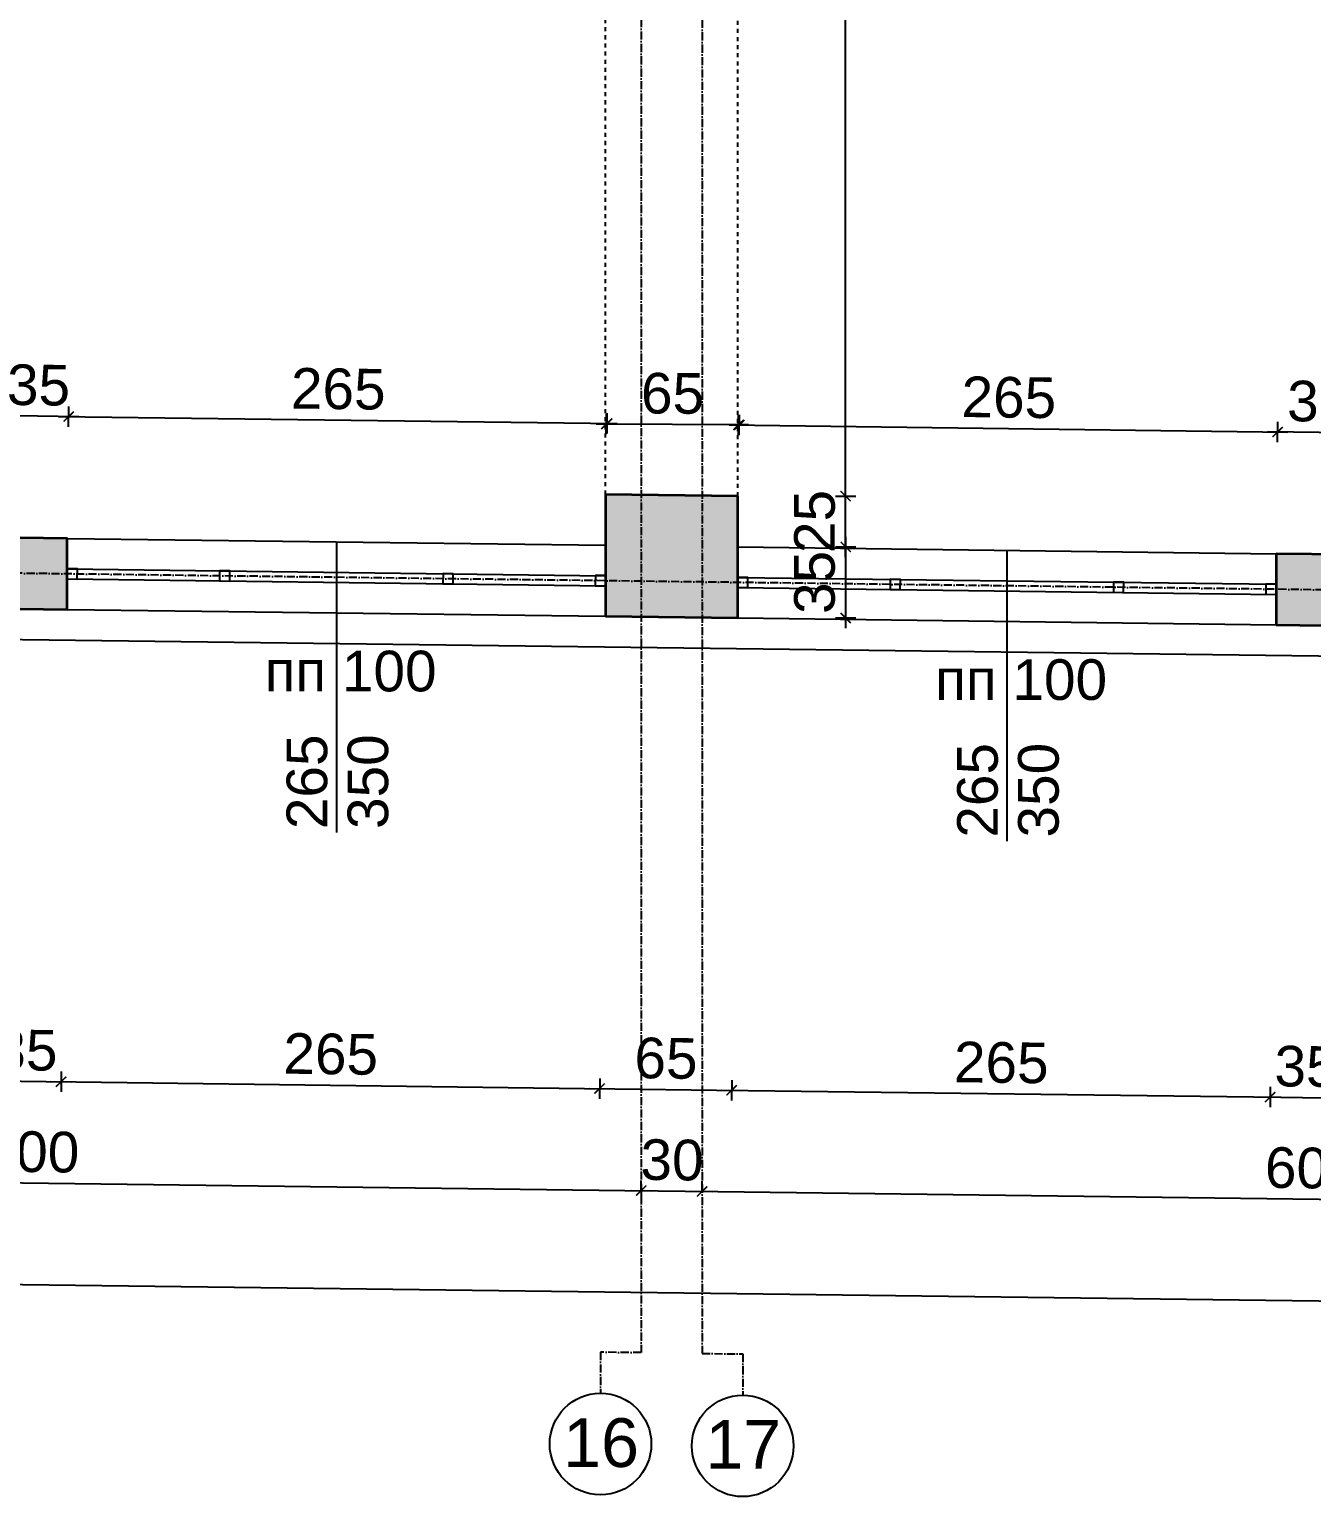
# Model space of a CAD drawing. Header units: inches. Extents: x -72385 to 39588, y -6525 to 66685.
# Drawn here: x -43856 to -43225, y 7748 to 8470 of the extents above; entities that cross this region are included whole.
import ezdxf

# ---------------------------------------------------------------- set-up
doc = ezdxf.new("R2010")
doc.units = ezdxf.units.IN
doc.header["$MEASUREMENT"] = 0
doc.linetypes.add('DashDot', pattern=[0.6, 0.4, -0.1, 0, -0.1])
doc.linetypes.add('Hidden', pattern=[0.4, 0.2, -0.2])
for name, color, linetype, lineweight in [('Изгледни линии', 253, 'Continuous', 25), ('Надписи коти външни', 252, 'Continuous', 25), ('Надписи коти вътрешни', 252, 'Continuous', 25), ('Надписи Оси', 252, 'Continuous', 25), ('Надписи прозорци', 252, 'Continuous', 25), ('Оси', 252, 'DashDot', 25), ('Прозорци', 251, 'Continuous', 25), ('Пунктир', 253, 'Hidden', 25), ('Разрезни линии', 7, 'Continuous', 35), ('Щрих стени', 254, 'Continuous', 25)]:
    doc.layers.add(name, color=color, linetype=linetype, lineweight=lineweight)
doc.styles.add('Arial Regular', font='arial.ttf')
doc.styles.get("Standard").update_dxf_attribs({"font": 'arial.ttf'})
doc.dimstyles.new('Annotative', dxfattribs={"dimscale": 0, "dimtxt": 20, "dimasz": 5, "dimexe": 5, "dimexo": 5, "dimgap": 5, "dimtad": 1, "dimdec": 0, "dimzin": 0, "dimdsep": 46, "dimtxsty": 'Standard', "dimblk": 'ARCHTICK', "dimcen": 5, "dimdle": 5, "dimadec": 0, "dimazin": 0, "dimtfac": 1, "dimtdec": 0, "dimtofl": 0, "dimtmove": 0, "dimatfit": 3, "dimldrblk": 'ARCHTICK', "dimfxl": 5, "dimfxlon": 1, "dimtolj": 1, "dimtzin": 0, "dimarcsym": 1})

# ---------------------------------------------------------------- blocks, each defined once
blk = doc.blocks.new('_ArchTick')
at = {"color": 0, "linetype": 'ByBlock', "const_width": 0.15}
blk.add_lwpolyline([(-0.5, -0.5), (0.5, 0.5)], dxfattribs=at)
blk = doc.blocks.new('*D1475')
at = {"layer": 'Defpoints', "color": 0, "ltscale": 50, "transparency": 16777216}
for p in [(-43871.57, 8279.8), (-43872.34, 8219.83), (-43837.34, 8219.39)]:
    blk.add_point(p, dxfattribs=at)
at = {"layer": 'Надписи коти вътрешни', "color": 0, "lineweight": -2, "ltscale": 50, "transparency": 16777216}
for p, q in [((-43831.57, 8279.29), (-43876.57, 8279.86)), ((-43871.64, 8274.8), (-43871.51, 8284.8)), ((-43836.64, 8274.35), (-43836.51, 8284.35))]:
    blk.add_line(p, q, dxfattribs=at)
at = {"layer": 'Надписи коти вътрешни', "color": 0, "lineweight": -2, "ltscale": 50, "transparency": 16777216, "xscale": 5, "yscale": 5, "zscale": 5}
for p, rotation in [((-43871.57, 8279.8), 179.2706286525463), ((-43836.57, 8279.35), 359.2706286525462)]:
    blk.add_blockref('_ArchTick', p, dxfattribs=dict(at, rotation=rotation))
at = {"layer": 'Надписи коти вътрешни', "color": 0, "ltscale": 50, "transparency": 16777216, "insert": (-43851.38, 8294.76), "char_height": 20, "attachment_point": 5, "rotation": 359.27063}
blk.add_mtext('\\A1;35', dxfattribs=at)
blk = doc.blocks.new('*D1476')
at = {"layer": 'Defpoints', "color": 0, "ltscale": 50, "transparency": 16777216}
for p in [(-43571.57, 8275.98), (-43837.34, 8219.39), (-43572.34, 8216.01)]:
    blk.add_point(p, dxfattribs=at)
at = {"layer": 'Надписи коти вътрешни', "color": 0, "lineweight": -2, "ltscale": 50, "transparency": 16777216}
for p, q in [((-43841.57, 8279.42), (-43566.57, 8275.91)), ((-43836.64, 8274.35), (-43836.51, 8284.35)), ((-43571.64, 8270.98), (-43571.51, 8280.98))]:
    blk.add_line(p, q, dxfattribs=at)
at = {"layer": 'Надписи коти вътрешни', "color": 0, "lineweight": -2, "ltscale": 50, "transparency": 16777216, "xscale": 5, "yscale": 5, "zscale": 5}
for p, rotation in [((-43836.57, 8279.35), 179.270628652547), ((-43571.57, 8275.98), 359.270628652547)]:
    blk.add_blockref('_ArchTick', p, dxfattribs=dict(at, rotation=rotation))
at = {"layer": 'Надписи коти вътрешни', "color": 0, "ltscale": 50, "transparency": 16777216, "insert": (-43703.88, 8292.88), "char_height": 20, "attachment_point": 5, "rotation": 359.27063}
blk.add_mtext('\\A1;265', dxfattribs=at)
blk = doc.blocks.new('*D1477')
at = {"layer": 'Defpoints', "color": 0, "ltscale": 50, "transparency": 16777216}
for p in [(-43571.96, 8275.65), (-43572.34, 8215.6), (-43507.34, 8215.19)]:
    blk.add_point(p, dxfattribs=at)
at = {"layer": 'Надписи коти вътрешни', "color": 0, "lineweight": -2, "ltscale": 50, "transparency": 16777216}
for p, q in [((-43571.99, 8270.65), (-43571.92, 8280.65)), ((-43506.99, 8270.23), (-43506.92, 8280.23)), ((-43501.96, 8275.2), (-43576.96, 8275.68))]:
    blk.add_line(p, q, dxfattribs=at)
at = {"layer": 'Надписи коти вътрешни', "color": 0, "lineweight": -2, "ltscale": 50, "transparency": 16777216, "xscale": 5, "yscale": 5, "zscale": 5}
for p, rotation in [((-43571.96, 8275.65), 179.635299551244), ((-43506.96, 8275.23), 359.635299551244)]:
    blk.add_blockref('_ArchTick', p, dxfattribs=dict(at, rotation=rotation))
at = {"layer": 'Надписи коти вътрешни', "color": 0, "ltscale": 50, "transparency": 16777216, "insert": (-43539.36, 8290.65), "char_height": 20, "attachment_point": 5, "rotation": 359.6353}
blk.add_mtext('\\A1;65', dxfattribs=at)
blk = doc.blocks.new('*D1478')
at = {"layer": 'Defpoints', "color": 0, "ltscale": 50, "transparency": 16777216}
for p in [(-43241.57, 8271.78), (-43507.34, 8215.19), (-43242.34, 8211.78)]:
    blk.add_point(p, dxfattribs=at)
at = {"layer": 'Надписи коти вътрешни', "color": 0, "lineweight": -2, "ltscale": 50, "transparency": 16777216}
for p, q in [((-43506.63, 8270.18), (-43506.5, 8280.18)), ((-43511.57, 8275.25), (-43236.57, 8271.71)), ((-43241.63, 8266.78), (-43241.5, 8276.78))]:
    blk.add_line(p, q, dxfattribs=at)
at = {"layer": 'Надписи коти вътрешни', "color": 0, "lineweight": -2, "ltscale": 50, "transparency": 16777216, "xscale": 5, "yscale": 5, "zscale": 5}
for p, rotation in [((-43506.57, 8275.18), 179.2637485446722), ((-43241.57, 8271.78), 359.2637485446722)]:
    blk.add_blockref('_ArchTick', p, dxfattribs=dict(at, rotation=rotation))
at = {"layer": 'Надписи коти вътрешни', "color": 0, "ltscale": 50, "transparency": 16777216, "insert": (-43373.87, 8288.69), "char_height": 20, "attachment_point": 5, "rotation": 359.26375}
blk.add_mtext('\\A1;265', dxfattribs=at)
blk = doc.blocks.new('*D1479')
at = {"layer": 'Defpoints', "color": 0, "ltscale": 50, "transparency": 16777216}
for p in [(-43241.57, 8271.78), (-43242.34, 8211.81), (-43207.34, 8211.37)]:
    blk.add_point(p, dxfattribs=at)
at = {"layer": 'Надписи коти вътрешни', "color": 0, "lineweight": -2, "ltscale": 50, "transparency": 16777216}
for p, q in [((-43201.57, 8271.27), (-43246.57, 8271.84)), ((-43241.64, 8266.78), (-43241.51, 8276.78)), ((-43206.64, 8266.33), (-43206.51, 8276.33))]:
    blk.add_line(p, q, dxfattribs=at)
at = {"layer": 'Надписи коти вътрешни', "color": 0, "lineweight": -2, "ltscale": 50, "transparency": 16777216, "xscale": 5, "yscale": 5, "zscale": 5}
for p, rotation in [((-43241.57, 8271.78), 179.2706286525463), ((-43206.57, 8271.33), 359.2706286525462)]:
    blk.add_blockref('_ArchTick', p, dxfattribs=dict(at, rotation=rotation))
at = {"layer": 'Надписи коти вътрешни', "color": 0, "ltscale": 50, "transparency": 16777216, "insert": (-43221.38, 8286.74), "char_height": 20, "attachment_point": 5, "rotation": 359.27063}
blk.add_mtext('\\A1;35', dxfattribs=at)
blk = doc.blocks.new('*D1510')
at = {"layer": 'Defpoints', "color": 0, "ltscale": 50, "transparency": 16777216}
for p in [(-43507.34, 8240.19), (-43454.2, 8240.19), (-43507.34, 8215.19)]:
    blk.add_point(p, dxfattribs=at)
at = {"layer": 'Надписи коти вътрешни', "color": 0, "lineweight": -2, "ltscale": 50, "transparency": 16777216}
for p, q in [((-43454.2, 8210.19), (-43454.2, 8245.19)), ((-43459.2, 8240.19), (-43449.2, 8240.19)), ((-43459.2, 8215.19), (-43449.2, 8215.19))]:
    blk.add_line(p, q, dxfattribs=at)
at = {"layer": 'Надписи коти вътрешни', "color": 0, "lineweight": -2, "ltscale": 50, "transparency": 16777216, "xscale": 5, "yscale": 5, "zscale": 5}
for p, rotation in [((-43454.2, 8240.19), 90), ((-43454.2, 8215.19), 270)]:
    blk.add_blockref('_ArchTick', p, dxfattribs=dict(at, rotation=rotation))
at = {"layer": 'Надписи коти вътрешни', "color": 0, "ltscale": 50, "transparency": 16777216, "insert": (-43469.41, 8227.69), "char_height": 20, "attachment_point": 5, "rotation": 90}
blk.add_mtext('\\A1;25', dxfattribs=at)
blk = doc.blocks.new('*D1511')
at = {"layer": 'Defpoints', "color": 0, "ltscale": 50, "transparency": 16777216}
for p in [(-43507.34, 8765.23), (-43454.2, 8765.23), (-43507.34, 8240.19)]:
    blk.add_point(p, dxfattribs=at)
at = {"layer": 'Надписи коти вътрешни', "color": 0, "lineweight": -2, "ltscale": 50, "transparency": 16777216}
for p, q in [((-43454.2, 8235.19), (-43454.2, 8770.23)), ((-43459.2, 8765.23), (-43449.2, 8765.23)), ((-43459.2, 8240.19), (-43449.2, 8240.19))]:
    blk.add_line(p, q, dxfattribs=at)
at = {"layer": 'Надписи коти вътрешни', "color": 0, "lineweight": -2, "ltscale": 50, "transparency": 16777216, "xscale": 5, "yscale": 5, "zscale": 5}
for p, rotation in [((-43454.2, 8765.23), 90), ((-43454.2, 8240.19), 270)]:
    blk.add_blockref('_ArchTick', p, dxfattribs=dict(at, rotation=rotation))
at = {"layer": 'Надписи коти вътрешни', "color": 0, "ltscale": 50, "transparency": 16777216, "insert": (-43469.41, 8502.71), "char_height": 20, "attachment_point": 5, "rotation": 90}
blk.add_mtext('\\A1;525', dxfattribs=at)
blk = doc.blocks.new('*D6092')
at = {"layer": 'Defpoints', "color": 0, "ltscale": 50, "transparency": 16777216}
for p in [(-43872.34, 8184.83), (-43837.34, 8184.39), (-43840.3, 7951.9)]:
    blk.add_point(p, dxfattribs=at)
at = {"layer": 'Надписи коти външни', "color": 0, "lineweight": -2, "ltscale": 50, "transparency": 16777216}
for p, q in [((-43875.23, 7957.35), (-43875.36, 7947.35)), ((-43840.23, 7956.9), (-43840.36, 7946.9)), ((-43880.3, 7952.41), (-43835.3, 7951.84))]:
    blk.add_line(p, q, dxfattribs=at)
at = {"layer": 'Надписи коти външни', "color": 0, "lineweight": -2, "ltscale": 50, "transparency": 16777216, "xscale": 5, "yscale": 5, "zscale": 5}
for p, rotation in [((-43875.3, 7952.35), 179.2706286525522), ((-43840.3, 7951.9), 359.2706286525522)]:
    blk.add_blockref('_ArchTick', p, dxfattribs=dict(at, rotation=rotation))
at = {"layer": 'Надписи коти външни', "color": 0, "ltscale": 50, "transparency": 16777216, "insert": (-43857.6, 7967.34), "char_height": 20, "attachment_point": 5, "rotation": 359.27063}
blk.add_mtext('\\A1;35', dxfattribs=at)
blk = doc.blocks.new('*D6093')
at = {"layer": 'Defpoints', "color": 0, "ltscale": 50, "transparency": 16777216}
for p in [(-43837.34, 8184.39), (-43572.34, 8181.01), (-43575.3, 7948.53)]:
    blk.add_point(p, dxfattribs=at)
at = {"layer": 'Надписи коти външни', "color": 0, "lineweight": -2, "ltscale": 50, "transparency": 16777216}
for p, q in [((-43840.23, 7956.9), (-43840.36, 7946.9)), ((-43575.23, 7953.53), (-43575.36, 7943.53)), ((-43845.3, 7951.97), (-43570.3, 7948.47))]:
    blk.add_line(p, q, dxfattribs=at)
at = {"layer": 'Надписи коти външни', "color": 0, "lineweight": -2, "ltscale": 50, "transparency": 16777216, "xscale": 5, "yscale": 5, "zscale": 5}
for p, rotation in [((-43840.3, 7951.9), 179.2706286525455), ((-43575.3, 7948.53), 359.2706286525455)]:
    blk.add_blockref('_ArchTick', p, dxfattribs=dict(at, rotation=rotation))
at = {"layer": 'Надписи коти външни', "color": 0, "ltscale": 50, "transparency": 16777216, "insert": (-43707.6, 7965.43), "char_height": 20, "attachment_point": 5, "rotation": 359.27063}
blk.add_mtext('\\A1;265', dxfattribs=at)
blk = doc.blocks.new('*D6094')
at = {"layer": 'Defpoints', "color": 0, "ltscale": 50, "transparency": 16777216}
for p in [(-43572.34, 8181.01), (-43507.34, 8180.18), (-43510.3, 7947.7)]:
    blk.add_point(p, dxfattribs=at)
at = {"layer": 'Надписи коти външни', "color": 0, "lineweight": -2, "ltscale": 50, "transparency": 16777216}
for p, q in [((-43575.23, 7953.53), (-43575.36, 7943.53)), ((-43580.3, 7948.59), (-43505.3, 7947.64)), ((-43510.23, 7952.7), (-43510.36, 7942.7))]:
    blk.add_line(p, q, dxfattribs=at)
at = {"layer": 'Надписи коти външни', "color": 0, "lineweight": -2, "ltscale": 50, "transparency": 16777216, "xscale": 5, "yscale": 5, "zscale": 5}
for p, rotation in [((-43575.3, 7948.53), 179.2706286525558), ((-43510.3, 7947.7), 359.2706286525558)]:
    blk.add_blockref('_ArchTick', p, dxfattribs=dict(at, rotation=rotation))
at = {"layer": 'Надписи коти външни', "color": 0, "ltscale": 50, "transparency": 16777216, "insert": (-43542.6, 7963.33), "char_height": 20, "attachment_point": 5, "rotation": 359.27063}
blk.add_mtext('\\A1;65', dxfattribs=at)
blk = doc.blocks.new('*D6095')
at = {"layer": 'Defpoints', "color": 0, "ltscale": 50, "transparency": 16777216}
for p in [(-43507.34, 8180.18), (-43242.34, 8176.81), (-43245.3, 7944.33)]:
    blk.add_point(p, dxfattribs=at)
at = {"layer": 'Надписи коти външни', "color": 0, "lineweight": -2, "ltscale": 50, "transparency": 16777216}
for p, q in [((-43515.3, 7947.77), (-43240.3, 7944.27)), ((-43510.23, 7952.7), (-43510.36, 7942.7)), ((-43245.23, 7949.33), (-43245.36, 7939.33))]:
    blk.add_line(p, q, dxfattribs=at)
at = {"layer": 'Надписи коти външни', "color": 0, "lineweight": -2, "ltscale": 50, "transparency": 16777216, "xscale": 5, "yscale": 5, "zscale": 5}
for p, rotation in [((-43510.3, 7947.7), 179.270628652547), ((-43245.3, 7944.33), 359.270628652547)]:
    blk.add_blockref('_ArchTick', p, dxfattribs=dict(at, rotation=rotation))
at = {"layer": 'Надписи коти външни', "color": 0, "ltscale": 50, "transparency": 16777216, "insert": (-43377.6, 7961.23), "char_height": 20, "attachment_point": 5, "rotation": 359.27063}
blk.add_mtext('\\A1;265', dxfattribs=at)
blk = doc.blocks.new('*D6096')
at = {"layer": 'Defpoints', "color": 0, "ltscale": 50, "transparency": 16777216}
for p in [(-43242.34, 8176.81), (-43207.34, 8176.36), (-43210.3, 7943.88)]:
    blk.add_point(p, dxfattribs=at)
at = {"layer": 'Надписи коти външни', "color": 0, "lineweight": -2, "ltscale": 50, "transparency": 16777216}
for p, q in [((-43245.23, 7949.33), (-43245.36, 7939.33)), ((-43210.23, 7948.88), (-43210.36, 7938.88)), ((-43250.3, 7944.39), (-43205.3, 7943.82))]:
    blk.add_line(p, q, dxfattribs=at)
at = {"layer": 'Надписи коти външни', "color": 0, "lineweight": -2, "ltscale": 50, "transparency": 16777216, "xscale": 5, "yscale": 5, "zscale": 5}
for p, rotation in [((-43245.3, 7944.33), 179.2706286525403), ((-43210.3, 7943.88), 359.2706286525403)]:
    blk.add_blockref('_ArchTick', p, dxfattribs=dict(at, rotation=rotation))
at = {"layer": 'Надписи коти външни', "color": 0, "ltscale": 50, "transparency": 16777216, "insert": (-43227.6, 7959.32), "char_height": 20, "attachment_point": 5, "rotation": 359.27063}
blk.add_mtext('\\A1;35', dxfattribs=at)
blk = doc.blocks.new('*D6127')
at = {"layer": 'Defpoints', "color": 0, "ltscale": 50, "transparency": 16777216}
for p in [(-44154.84, 7905.9), (-43554.84, 7898.27), (-43554.84, 7898.27)]:
    blk.add_point(p, dxfattribs=at)
at = {"layer": 'Надписи коти външни', "color": 0, "lineweight": -2, "ltscale": 50, "transparency": 16777216}
for p, q in [((-44159.84, 7905.97), (-43549.84, 7898.2)), ((-44154.84, 7905.9), (-44154.9, 7900.9)), ((-43554.84, 7898.27), (-43554.9, 7893.27))]:
    blk.add_line(p, q, dxfattribs=at)
at = {"layer": 'Надписи коти външни', "color": 0, "lineweight": -2, "ltscale": 50, "transparency": 16777216, "xscale": 5, "yscale": 5, "zscale": 5}
for p, rotation in [((-44154.84, 7905.9), 179.270628652548), ((-43554.84, 7898.27), 359.2706286525479)]:
    blk.add_blockref('_ArchTick', p, dxfattribs=dict(at, rotation=rotation))
at = {"layer": 'Надписи коти външни', "color": 0, "ltscale": 50, "transparency": 16777216, "insert": (-43854.64, 7917.3), "char_height": 20, "attachment_point": 5, "rotation": 359.27063}
blk.add_mtext('\\A1;600', dxfattribs=at)
blk = doc.blocks.new('*D6128')
at = {"layer": 'Defpoints', "color": 0, "ltscale": 50, "transparency": 16777216}
for p in [(-43554.84, 7898.27), (-43524.84, 7897.88), (-43524.84, 7897.88)]:
    blk.add_point(p, dxfattribs=at)
at = {"layer": 'Надписи коти външни', "color": 0, "lineweight": -2, "ltscale": 50, "transparency": 16777216}
for p, q in [((-43554.84, 7898.27), (-43554.77, 7903.27)), ((-43524.84, 7897.88), (-43524.77, 7902.88)), ((-43559.84, 7898.33), (-43519.84, 7897.82))]:
    blk.add_line(p, q, dxfattribs=at)
at = {"layer": 'Надписи коти външни', "color": 0, "lineweight": -2, "ltscale": 50, "transparency": 16777216, "xscale": 5, "yscale": 5, "zscale": 5}
for p, rotation in [((-43554.84, 7898.27), 179.2706286537479), ((-43524.84, 7897.88), 359.2706286537478)]:
    blk.add_blockref('_ArchTick', p, dxfattribs=dict(at, rotation=rotation))
at = {"layer": 'Надписи коти външни', "color": 0, "ltscale": 50, "transparency": 16777216, "insert": (-43539.64, 7913.29), "char_height": 20, "attachment_point": 5, "rotation": 359.27063}
blk.add_mtext('\\A1;30', dxfattribs=at)
blk = doc.blocks.new('*D6129')
at = {"layer": 'Defpoints', "color": 0, "ltscale": 50, "transparency": 16777216}
for p in [(-43524.84, 7897.88), (-42924.61, 7890.25), (-42924.61, 7890.25)]:
    blk.add_point(p, dxfattribs=at)
at = {"layer": 'Надписи коти външни', "color": 0, "lineweight": -2, "ltscale": 50, "transparency": 16777216}
for p, q in [((-43524.84, 7897.88), (-43524.77, 7902.88)), ((-43529.84, 7897.95), (-42919.61, 7890.18)), ((-42924.61, 7890.25), (-42924.55, 7895.25))]:
    blk.add_line(p, q, dxfattribs=at)
at = {"layer": 'Надписи коти външни', "color": 0, "lineweight": -2, "ltscale": 50, "transparency": 16777216, "xscale": 5, "yscale": 5, "zscale": 5}
for p, rotation in [((-43524.84, 7897.88), 179.2708993674434), ((-42924.61, 7890.25), 359.2708993674435)]:
    blk.add_blockref('_ArchTick', p, dxfattribs=dict(at, rotation=rotation))
at = {"layer": 'Надписи коти външни', "color": 0, "ltscale": 50, "transparency": 16777216, "insert": (-43224.53, 7909.27), "char_height": 20, "attachment_point": 5, "rotation": 359.2709}
blk.add_mtext('\\A1;600', dxfattribs=at)
blk = doc.blocks.new('*D6190')
at = {"layer": 'Defpoints', "color": 0, "ltscale": 50, "transparency": 16777216}
for p in [(-52317.34, 8292.34), (-40222.34, 8138.36), (-40226.57, 7805.89)]:
    blk.add_point(p, dxfattribs=at)
at = {"layer": 'Надписи коти външни', "color": 0, "lineweight": -2, "ltscale": 50, "transparency": 16777216}
for p, q in [((-52321.51, 7964.87), (-52321.63, 7954.87)), ((-52326.57, 7959.93), (-40221.57, 7805.83)), ((-40226.51, 7810.89), (-40226.63, 7800.89))]:
    blk.add_line(p, q, dxfattribs=at)
at = {"layer": 'Надписи коти външни', "color": 0, "lineweight": -2, "ltscale": 50, "transparency": 16777216, "xscale": 5, "yscale": 5, "zscale": 5}
for p, rotation in [((-52321.57, 7959.87), 179.2706286525472), ((-40226.57, 7805.89), 359.2706286525473)]:
    blk.add_blockref('_ArchTick', p, dxfattribs=dict(at, rotation=rotation))
at = {"layer": 'Надписи коти външни', "color": 0, "ltscale": 50, "transparency": 16777216, "insert": (-46273.88, 7898.09), "char_height": 20, "attachment_point": 5, "rotation": 359.27063}
blk.add_mtext('\\A1;12095', dxfattribs=at)
blk = doc.blocks.new('*D7826')
at = {"layer": 'Defpoints', "color": 0, "ltscale": 10, "transparency": 16777216}
for p in [(-43493, 8215.19), (-43493, 8180.18), (-43454.2, 8180.18)]:
    blk.add_point(p, dxfattribs=at)
at = {"layer": 'Надписи коти вътрешни', "color": 0, "lineweight": -2, "ltscale": 10, "transparency": 16777216}
for p, q in [((-43459.2, 8215.19), (-43449.2, 8215.19)), ((-43454.2, 8220.19), (-43454.2, 8175.18)), ((-43459.2, 8180.18), (-43449.2, 8180.18))]:
    blk.add_line(p, q, dxfattribs=at)
at = {"layer": 'Надписи коти вътрешни', "color": 0, "lineweight": -2, "ltscale": 10, "transparency": 16777216, "xscale": 5, "yscale": 5, "zscale": 5}
for p, rotation in [((-43454.2, 8215.19), 90), ((-43454.2, 8180.18), 270)]:
    blk.add_blockref('_ArchTick', p, dxfattribs=dict(at, rotation=rotation))
at = {"layer": 'Надписи коти вътрешни', "color": 0, "ltscale": 10, "transparency": 16777216, "insert": (-43469.42, 8197.69), "char_height": 20, "attachment_point": 5, "rotation": 90}
blk.add_mtext('\\A1;35', dxfattribs=at)

msp = doc.modelspace()

# ---------------------------------------------------------------- hatches: boundary and pattern name
at = {"layer": 'Щрих стени', "ltscale": 10}
h = msp.add_hatch(color=256, dxfattribs=at)
h.dxf.hatch_style = 1
h.paths.add_polyline_path([(-45037.34, 8234.66), (-45072.34, 8235.11), (-45072.34, 8200.11), (-45037.34, 8199.66)])
h.paths.add_polyline_path([(-44737.34, 8255.85), (-44772.34, 8256.29), (-44772.34, 8196.29), (-44737.34, 8195.84)])
h.paths.add_polyline_path([(-44437.34, 8227.03), (-44472.34, 8227.47), (-44472.34, 8192.47), (-44437.34, 8192.02)])
h.paths.add_polyline_path([(-44137.34, 8248.21), (-44172.34, 8248.65), (-44172.34, 8188.65), (-44137.34, 8188.2)])
h.paths.add_polyline_path([(-43837.34, 8219.39), (-43872.34, 8219.83), (-43872.34, 8184.83), (-43837.34, 8184.39)])
h.paths.add_polyline_path([(-43507.34, 8240.19), (-43572.34, 8241.02), (-43572.34, 8181.01), (-43507.34, 8180.18)])
h.paths.add_polyline_path([(-43207.34, 8211.37), (-43242.34, 8211.81), (-43242.34, 8176.81), (-43207.34, 8176.36)])
h.paths.add_polyline_path([(-42907.34, 8232.55), (-42942.34, 8233), (-42942.34, 8172.99), (-42907.34, 8172.55)])
h.paths.add_polyline_path([(-42607.34, 8203.73), (-42642.34, 8204.17), (-42642.34, 8169.17), (-42607.34, 8168.73)])
h.paths.add_polyline_path([(-42307.34, 8224.91), (-42309.84, 8224.94), (-42309.84, 8409.96), (-42339.84, 8410.34), (-42339.84, 8225.33), (-42342.34, 8225.36), (-42342.34, 8165.35), (-42307.34, 8164.91)])
h.paths.add_polyline_path([(-44737.34, 8845.9), (-44772.34, 8846.34), (-44772.34, 8781.34), (-44737.34, 8780.89)])
h.paths.add_polyline_path([(-44137.34, 8838.26), (-44172.34, 8838.7), (-44172.34, 8808.7), (-44197.34, 8809.02), (-44197.34, 8774.02), (-44172.34, 8773.7), (-44137.34, 8773.25)])
h.paths.add_polyline_path([(-43507.34, 8830.24), (-43572.34, 8831.06), (-43572.34, 8766.06), (-43507.34, 8765.23)])
h.paths.add_polyline_path([(-42907.34, 8822.6), (-42942.34, 8823.04), (-42942.34, 8793.04), (-42967.34, 8793.36), (-42967.34, 8758.36), (-42942.34, 8758.04), (-42907.34, 8757.59)])

# ---------------------------------------------------------------- linework, layer by layer
at = {"layer": 'Изгледни линии', "ltscale": 50}
for p, q in [((-43837.34, 8219.39), (-43572.34, 8216.01)), ((-43507.34, 8215.19), (-43242.34, 8211.81)), ((-47152.34, 8211.59), (-40527.34, 8127.25)), ((-43837.34, 8184.39), (-43572.34, 8181.01)), ((-43507.34, 8180.18), (-43242.34, 8176.81))]:
    msp.add_line(p, q, dxfattribs=at)
at = {"layer": 'Надписи Оси', "ltscale": 50}
for centre in [(-43574.84, 7773.51), (-43504.84, 7772.62)]:
    msp.add_circle(centre, 25, dxfattribs=at)
at = {"layer": 'Надписи прозорци', "ltscale": 50}
for p, q in [((-43704.84, 8217.7), (-43704.84, 8074.55)), ((-43374.84, 8213.5), (-43374.84, 8070.35))]:
    msp.add_line(p, q, dxfattribs=at)
at = {"layer": 'Оси', "ltscale": 10}
msp.add_line((-39839.84, 8151), (-52699.84, 8314.71), dxfattribs=at)
for points in [[(-43574.83, 10398.72), (-43574.84, 10378.47), (-43554.84, 10378.21), (-43554.84, 7818.51), (-43574.84, 7818.77), (-43574.84, 7798.51)], [(-43504.84, 10397.83), (-43504.84, 10377.58), (-43524.84, 10377.83), (-43524.84, 7818.13), (-43504.84, 7817.88), (-43504.84, 7797.62)]]:
    msp.add_lwpolyline(points, dxfattribs=at)
at = {"layer": 'Прозорци', "ltscale": 50}
for p, q in [((-43837.34, 8204.39), (-43572.34, 8201.01)), ((-43837.34, 8199.39), (-43572.34, 8196.01)), ((-43507.34, 8200.19), (-43242.34, 8196.81)), ((-43507.34, 8195.19), (-43242.34, 8191.81))]:
    msp.add_line(p, q, dxfattribs=at)
for points in [[(-43837.34, 8199.39), (-43832.34, 8199.32), (-43832.27, 8204.32), (-43837.27, 8204.39), (-43837.34, 8199.39)], [(-43762.35, 8198.43), (-43757.35, 8198.37), (-43757.29, 8203.37), (-43762.29, 8203.43), (-43762.35, 8198.43)], [(-43652.39, 8197.03), (-43647.39, 8196.97), (-43647.33, 8201.97), (-43652.32, 8202.03), (-43652.39, 8197.03)], [(-43577.4, 8196.08), (-43572.4, 8196.02), (-43572.34, 8201.02), (-43577.34, 8201.08), (-43577.4, 8196.08)], [(-43507.34, 8195.19), (-43502.34, 8195.12), (-43502.27, 8200.12), (-43507.27, 8200.18), (-43507.34, 8195.19)], [(-43432.35, 8194.23), (-43427.35, 8194.17), (-43427.29, 8199.17), (-43432.29, 8199.23), (-43432.35, 8194.23)], [(-43322.39, 8192.83), (-43317.39, 8192.77), (-43317.33, 8197.77), (-43322.32, 8197.83), (-43322.39, 8192.83)], [(-43247.4, 8191.88), (-43242.4, 8191.82), (-43242.34, 8196.82), (-43247.34, 8196.88), (-43247.4, 8191.88)]]:
    msp.add_lwpolyline(points, dxfattribs=at)
at = {"layer": 'Пунктир', "ltscale": 10}
for p, q in [((-43572.34, 8241.02), (-43572.34, 8766.06)), ((-43507.34, 8240.19), (-43507.34, 8765.23))]:
    msp.add_line(p, q, dxfattribs=at)
at = {"layer": 'Разрезни линии', "ltscale": 50}
for p, q in [((-43507.34, 8240.19), (-43572.34, 8241.02)), ((-43572.34, 8241.02), (-43572.34, 8181.01)), ((-43507.34, 8180.18), (-43507.34, 8240.19)), ((-43572.34, 8181.01), (-43507.34, 8180.18))]:
    msp.add_line(p, q, dxfattribs=at)
for points in [[(-43872.34, 8219.83), (-43872.34, 8184.83), (-43837.34, 8184.39), (-43837.34, 8219.39)], [(-43242.34, 8211.81), (-43242.34, 8176.81), (-43207.34, 8176.36), (-43207.34, 8211.37)]]:
    msp.add_lwpolyline(points, close=True, dxfattribs=at)

# ---------------------------------------------------------------- texts
at = {"layer": 'Надписи Оси', "ltscale": 100, "char_height": 24, "width": 27.2128, "attachment_point": 1, "style": 'Arial Regular'}
for s, insert in [('\\pxqc;16', (-43588.16, 7786.23)), ('\\pxqc;17', (-43518.16, 7785.34))]:
    msp.add_mtext(s, dxfattribs=dict(at, insert=insert))
at = {"layer": 'Надписи прозорци', "ltscale": 100, "char_height": 20, "width": 180.4891, "attachment_point": 1, "style": 'Arial Regular'}
for insert in [(-43740.15, 8164.06), (-43410.15, 8159.86)]:
    msp.add_mtext('пп 100', dxfattribs=dict(at, insert=insert))
at = {"layer": 'Надписи прозорци', "ltscale": 100, "char_height": 20, "width": 180.4891, "attachment_point": 3, "rotation": 90, "style": 'Arial Regular'}
for s, insert in [('265', (-43729.35, 8122.84)), ('350', (-43699.35, 8122.92)), ('265', (-43399.35, 8118.64)), ('350', (-43369.35, 8118.72))]:
    msp.add_mtext(s, dxfattribs=dict(at, insert=insert))

# ---------------------------------------------------------------- dimensions: what is measured, and where the dimension line sits
at = {"layer": 'Надписи коти външни', "ltscale": 50}
dim = msp.add_aligned_dim(p1=(-52317.34, 8292.34), p2=(-40222.34, 8138.36), distance=-332.5, text='12095', dimstyle='Annotative', override={"dimscale": 0, "dimtix": 0, "dimtofl": 0, "dimtmove": 0, "dimatfit": 3}, dxfattribs=at)
dim.commit()
dim.dimension.update_dxf_attribs({"geometry": '*D6190', "text_midpoint": (-46273.88, 7898.09)})
for base, p1, p2, picture, middle in [((-43840.3, 7951.9), (-43872.34, 8184.83), (-43837.34, 8184.39), '*D6092', (-43857.8, 7952.13)), ((-43210.3, 7943.88), (-43242.34, 8176.81), (-43207.34, 8176.36), '*D6096', (-43227.8, 7944.11)), ((-43524.84, 7897.88), (-43554.84, 7898.27), (-43524.84, 7897.88), '*D6128', (-43539.84, 7898.07))]:
    dim = msp.add_linear_dim(base=base, p1=p1, p2=p2, angle=359.27063, dimstyle='Annotative', override={"dimscale": 0, "dimtix": 0, "dimtofl": 0, "dimtmove": 0, "dimatfit": 3}, dxfattribs=at)
    dim.commit()
    dim.dimension.update_dxf_attribs({"geometry": picture, "text_midpoint": middle, "dimtype": 129})
for p1, p2, distance, picture, middle in [((-43837.34, 8184.39), (-43572.34, 8181.01), -232.5, '*D6093', (-43707.6, 7965.43)), ((-43572.34, 8181.01), (-43507.34, 8180.18), -232.5, '*D6094', (-43542.6, 7963.33)), ((-43507.34, 8180.18), (-43242.34, 8176.81), -232.5, '*D6095', (-43377.6, 7961.23)), ((-44154.84, 7905.9), (-43554.84, 7898.27), 0, '*D6127', (-43854.64, 7917.3)), ((-43524.84, 7897.88), (-42924.61, 7890.25), 0, '*D6129', (-43224.53, 7909.27))]:
    dim = msp.add_aligned_dim(p1=p1, p2=p2, distance=distance, dimstyle='Annotative', override={"dimscale": 0, "dimtix": 0, "dimtofl": 0, "dimtmove": 0, "dimatfit": 3}, dxfattribs=at)
    dim.commit()
    dim.dimension.update_dxf_attribs({"geometry": picture, "text_midpoint": middle})
at = {"layer": 'Надписи коти вътрешни', "ltscale": 50}
dim = msp.add_linear_dim(base=(-43454.2, 8765.23), p1=(-43507.34, 8240.19), p2=(-43507.34, 8765.23), angle=90, dimstyle='Annotative', override={"dimscale": 0, "dimtix": 0, "dimtofl": 0, "dimtmove": 0, "dimatfit": 3}, dxfattribs=at)
dim.commit()
dim.dimension.update_dxf_attribs({"geometry": '*D1511', "text_midpoint": (-43469.41, 8502.71)})
for base, p1, p2, angle, picture, middle, dimtype in [((-43871.57, 8279.8), (-43837.34, 8219.39), (-43872.34, 8219.83), 179.27063, '*D1475', (-43851.57, 8279.54), 129), ((-43571.96, 8275.65), (-43507.34, 8215.19), (-43572.34, 8215.6), 179.6353, '*D1477', (-43539.46, 8275.44), 129), ((-43241.57, 8271.78), (-43207.34, 8211.37), (-43242.34, 8211.81), 179.27063, '*D1479', (-43221.57, 8271.52), 129), ((-43454.2, 8240.19), (-43507.34, 8215.19), (-43507.34, 8240.19), 90, '*D1510', (-43454.2, 8227.69), 128)]:
    dim = msp.add_linear_dim(base=base, p1=p1, p2=p2, angle=angle, dimstyle='Annotative', override={"dimscale": 0, "dimtix": 0, "dimtofl": 0, "dimtmove": 0, "dimatfit": 3}, dxfattribs=at)
    dim.commit()
    dim.dimension.update_dxf_attribs({"geometry": picture, "text_midpoint": middle, "dimtype": dimtype})
for p1, p2, distance, picture, middle in [((-43837.34, 8219.39), (-43572.34, 8216.01), 59.97, '*D1476', (-43703.88, 8292.88)), ((-43507.34, 8215.19), (-43242.34, 8211.78), 60, '*D1478', (-43373.87, 8288.69))]:
    dim = msp.add_aligned_dim(p1=p1, p2=p2, distance=distance, dimstyle='Annotative', override={"dimscale": 0, "dimtix": 0, "dimtofl": 0, "dimtmove": 0, "dimatfit": 3}, dxfattribs=at)
    dim.commit()
    dim.dimension.update_dxf_attribs({"geometry": picture, "text_midpoint": middle})
at = {"layer": 'Надписи коти вътрешни', "ltscale": 10}
dim = msp.add_linear_dim(base=(-43454.2, 8180.18), p1=(-43493, 8215.19), p2=(-43493, 8180.18), angle=270, dimstyle='Annotative', override={"dimscale": 0, "dimtix": 0, "dimtofl": 0, "dimtmove": 0, "dimatfit": 3}, dxfattribs=at)
dim.commit()
dim.dimension.update_dxf_attribs({"geometry": '*D7826', "text_midpoint": (-43454.2, 8197.69), "dimtype": 129})

doc.saveas('drawing.dxf')
